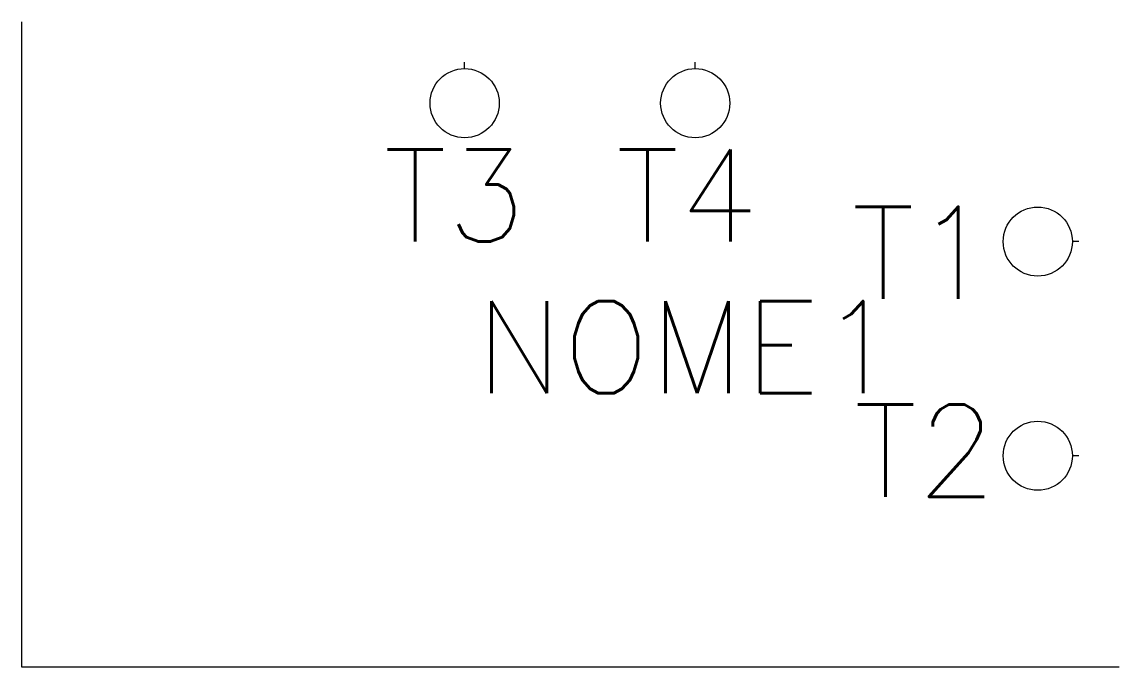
# Model space of a CAD drawing. Header units: millimetres. Extents: x 1760.5 to 1784.3, y 2303.1 to 2317.1.
import ezdxf

# ---------------------------------------------------------------- set-up
doc = ezdxf.new("R2010")
doc.units = ezdxf.units.MM
doc.styles.add('ROMANS', font='romans.shx')

msp = doc.modelspace()

# ---------------------------------------------------------------- linework, layer by layer
for p, q in [((1760.482, 2303.132), (1760.482, 2317.132)), ((1770.081, 2316.119), (1770.081, 2316.257)), ((1775.081, 2316.119), (1775.081, 2316.257)), ((1783.395, 2312.366), (1783.257, 2312.366)), ((1783.395, 2307.718), (1783.257, 2307.718)), ((1784.27, 2303.132), (1760.482, 2303.132))]:
    msp.add_line(p, q)
for centre in [(1770.081, 2315.369), (1775.081, 2315.369), (1782.507, 2312.366), (1782.507, 2307.718)]:
    msp.add_circle(centre, 0.75)

# ---------------------------------------------------------------- texts
at = {"style": 'ROMANS'}
for tag, p in [('T3', (1768.321, 2312.366)), ('T4', (1773.358, 2312.366)), ('T1', (1778.468, 2311.123)), ('NOME1', (1770.319, 2309.073)), ('T2', (1778.52, 2306.828))]:
    msp.add_attdef(tag, p, '', height=2, dxfattribs=at)

doc.saveas('drawing.dxf')
